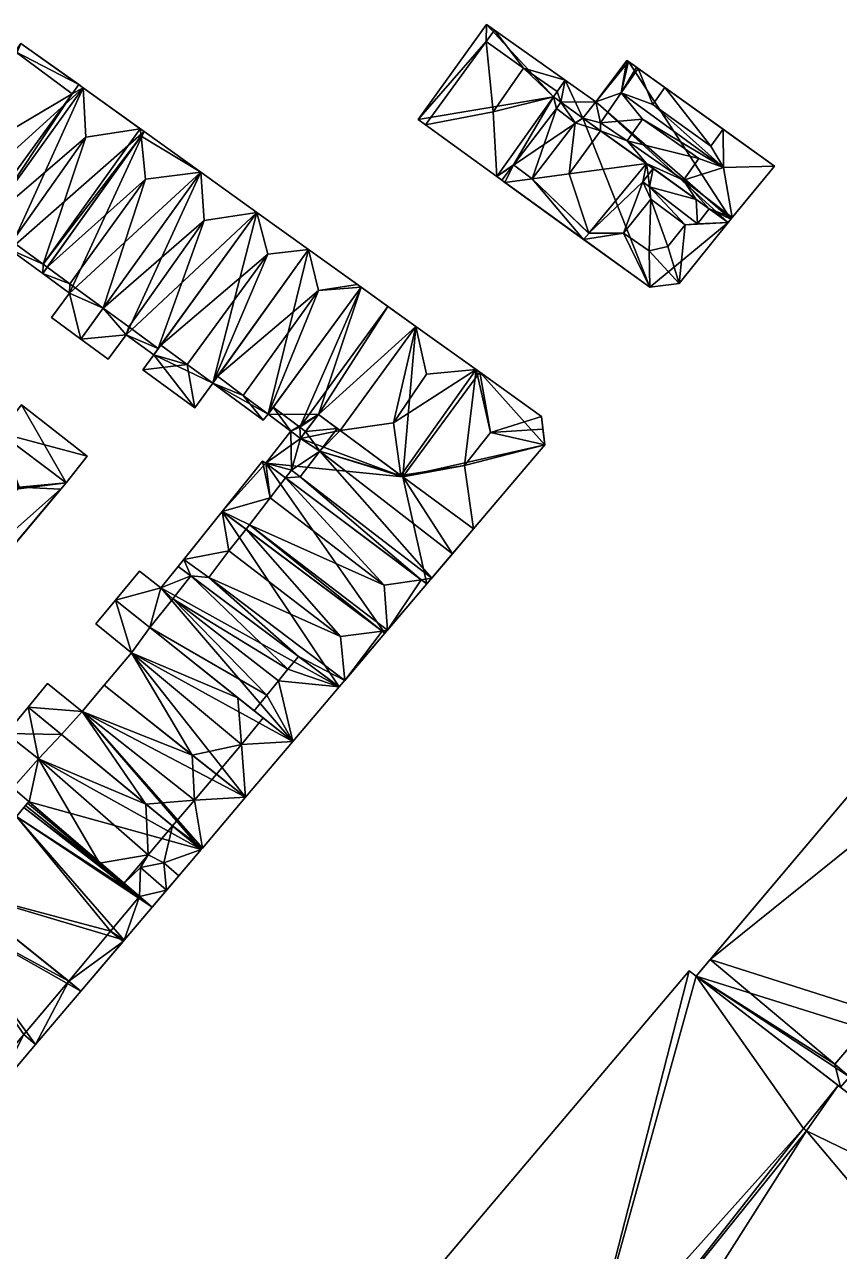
# Model space of a CAD drawing. Header units: inches. Extents: x 92123 to 92822, y 437993 to 438384.
# Drawn here: x 92360.8 to 92418, y 438286.9 to 438373.1 of the extents above; entities that cross this region are included whole.
import ezdxf

# ---------------------------------------------------------------- set-up
doc = ezdxf.new("R2010")
doc.units = ezdxf.units.IN
doc.header["$MEASUREMENT"] = 0
doc.layers.add('9200_4380_building', color=10, linetype='Continuous')

msp = doc.modelspace()

# ---------------------------------------------------------------- meshes
at = {"layer": '9200_4380_building'}
mesh = msp.add_polyface(dxfattribs=at)
corners = [(92388.95, 438366.033, 10.299), (92393.211, 438371.896, 10.299), (92388.43, 438366.41, 10.749), (92393.794, 438372.698, 10.299), (92393.24, 438373.09, 10.749), (92393.96, 438362.4, -1.743), (92388.43, 438366.41, -1.743), (92393.96, 438362.4, 10.299), (92397.94, 438368.01, -1.743), (92397.94, 438368.01, 10.299), (92398.206, 438368.385, 1.228), (92398.206, 438368.385, 10.299), (92398.77, 438369.18, -1.743), (92398.77, 438369.18, 1.228), (92393.794, 438372.698, 1.228), (92393.24, 438373.09, -1.743), (92393.211, 438371.896, 1.228), (92395.84, 438370.026, 1.228), (92395.84, 438370.026, 13.349), (92393.713, 438366.947, 13.349)]
mesh.append_faces([[corners[k] for k in face] for face in [(15, 8, 6), (12, 8, 15), (8, 5, 6), (16, 17, 14), (17, 10, 13), (17, 13, 14), (7, 19, 0), (7, 9, 19), (9, 11, 18), (9, 18, 19), (19, 1, 0), (18, 1, 19), (17, 16, 1), (17, 1, 18), (10, 17, 11), (17, 18, 11), (3, 1, 16), (3, 16, 14), (15, 6, 2), (15, 2, 4), (4, 14, 15), (4, 3, 14), (14, 13, 12), (14, 12, 15), (13, 10, 12), (8, 10, 9), (12, 10, 8), (10, 11, 9), (9, 7, 8), (7, 5, 8), (7, 0, 5), (6, 0, 2), (5, 0, 6), (2, 1, 4), (1, 3, 4), (0, 1, 2)]])
mesh = msp.add_polyface(dxfattribs=at)
corners = [(92356.52, 438356.99, 9.167), (92358.087, 438359.17, 9.167), (92357.724, 438359.436, 9.167), (92353.96, 438362.193, 9.167), (92353.65, 438361.74, 9.167), (92355.66, 438360.27, 9.167), (92354.4, 438358.55, 9.167), (92353.65, 438361.74, -2.108), (92360.12, 438371.191, 12.207), (92360.51, 438371.76, 10.407), (92353.96, 438362.193, 12.207), (92360.51, 438371.76, -2.108), (92355.66, 438360.27, -2.108), (92354.4, 438358.55, -2.108), (92356.52, 438356.99, -2.108), (92364.9, 438368.65, -2.108), (92364.9, 438368.65, 10.307), (92358.087, 438359.17, 10.307), (92364.598, 438368.864, 10.407), (92357.724, 438359.436, 12.207), (92364.126, 438368.216, 12.207)]
mesh.append_faces([[corners[k] for k in face] for face in [(12, 15, 14), (7, 11, 12), (11, 15, 12), (14, 13, 12), (8, 10, 20), (10, 19, 20), (18, 9, 8), (18, 8, 20), (16, 20, 17), (16, 18, 20), (20, 19, 17), (19, 10, 3), (19, 3, 2), (17, 19, 2), (17, 2, 1), (9, 18, 11), (18, 16, 15), (18, 15, 11), (16, 17, 1), (16, 1, 15), (15, 1, 14), (14, 1, 0), (0, 6, 14), (6, 13, 14), (12, 13, 5), (13, 6, 5), (5, 4, 12), (4, 7, 12), (11, 7, 3), (11, 3, 9), (10, 8, 3), (3, 8, 9), (7, 4, 3), (5, 6, 0), (2, 3, 5), (2, 5, 0), (3, 4, 5), (0, 1, 2)]])
mesh = msp.add_polyface(dxfattribs=at)
corners = [(92404.194, 438366.429, 12.274), (92401.251, 438366.191, 10.849), (92403.131, 438364.905, 10.849), (92409.902, 438363.043, 12.774), (92408.148, 438363.673, 12.274), (92402.69, 438368.28, 12.774), (92410.503, 438359.523, 10.849), (92407.086, 438362.149, 10.849), (92405.768, 438368.659, 12.274), (92405.768, 438368.659, 10.799), (92404.917, 438367.481, 12.274), (92409.867, 438365.726, 12.274), (92409.005, 438364.531, 12.274), (92409.867, 438365.726, 10.799), (92407.086, 438362.149, 12.274), (92403.131, 438364.905, 12.274), (92400.93, 438367.66, -1.706), (92400.93, 438367.66, 9.099), (92403.11, 438370.56, 9.099), (92403.11, 438370.56, -1.706), (92398.77, 438369.18, 9.099), (92398.77, 438369.18, -1.706), (92398.206, 438368.385, 9.099), (92397.94, 438368.01, -1.706), (92397.94, 438368.01, 9.099), (92398.462, 438367.634, 9.099), (92400.01, 438366.52, -1.706), (92400.01, 438366.52, 9.099), (92404.476, 438363.312, 9.099), (92401.253, 438365.627, 9.099), (92410.23, 438359.18, -1.706), (92407.971, 438360.803, 9.099), (92408.883, 438360.148, 9.099), (92410.23, 438359.18, 9.099), (92410.41, 438359.41, 9.099), (92410.41, 438359.41, -1.706), (92410.503, 438359.523, 9.099), (92413.48, 438363.14, -1.706), (92413.48, 438363.14, 10.849), (92410.503, 438359.523, 10.849), (92403.21, 438370.49, 9.099), (92403.21, 438370.49, -1.706), (92403.776, 438370.085, 9.099), (92403.894, 438370.001, 9.099), (92403.894, 438370.001, 10.799), (92407.086, 438362.149, 9.099), (92403.131, 438364.905, 9.099), (92401.251, 438366.191, 9.099), (92402.69, 438368.28, 9.099)]
mesh.append_faces([[corners[k] for k in face] for face in [(4, 0, 15), (4, 15, 14), (38, 3, 39), (11, 8, 12), (8, 10, 12), (36, 45, 32), (34, 36, 32), (33, 34, 32), (45, 28, 31), (45, 46, 28), (28, 46, 29), (29, 46, 47), (27, 29, 47), (25, 17, 20), (24, 25, 22), (47, 48, 17), (22, 25, 20), (17, 48, 18), (48, 43, 42), (18, 48, 40), (40, 48, 42), (32, 45, 31), (47, 17, 27), (17, 25, 27), (37, 35, 41), (41, 16, 19), (41, 35, 16), (16, 26, 21), (21, 26, 23), (26, 16, 30), (16, 35, 30), (3, 12, 10), (10, 44, 5), (9, 44, 10), (38, 13, 3), (3, 13, 12), (3, 10, 5), (48, 47, 1), (48, 1, 5), (43, 48, 44), (48, 5, 44), (2, 1, 46), (1, 47, 46), (7, 14, 15), (46, 45, 2), (45, 7, 2), (7, 15, 2), (6, 7, 36), (7, 45, 36), (13, 43, 9), (13, 9, 8), (13, 41, 43), (43, 41, 42), (9, 43, 44), (42, 41, 40), (38, 37, 13), (37, 41, 13), (8, 11, 13), (41, 19, 40), (19, 18, 40), (38, 39, 36), (38, 36, 37), (37, 36, 35), (35, 36, 34), (34, 33, 30), (34, 30, 35), (31, 30, 32), (32, 30, 33), (31, 28, 30), (30, 28, 26), (27, 26, 29), (26, 28, 29), (23, 26, 25), (26, 27, 25), (23, 25, 24), (24, 22, 23), (22, 20, 21), (22, 21, 23), (16, 21, 20), (16, 20, 17), (19, 16, 18), (16, 17, 18), (0, 2, 15), (4, 14, 7), (11, 12, 13), (8, 9, 10), (3, 4, 7), (6, 3, 7), (3, 5, 0), (0, 5, 1), (3, 0, 4), (0, 1, 2)]])
mesh = msp.add_polyface(dxfattribs=at)
corners = [(92356.52, 438356.99, 9.167), (92358.46, 438355.57, 9.167), (92359.73, 438357.29, 9.167), (92362.089, 438356.238, 9.167), (92359.907, 438357.837, 9.167), (92358.087, 438359.17, 9.167), (92362.05, 438355.59, 9.167), (92362.368, 438356.034, 9.167), (92356.52, 438356.99, -2.094), (92358.087, 438359.17, 10.307), (92364.9, 438368.65, 10.307), (92364.9, 438368.65, -2.094), (92358.46, 438355.57, -2.094), (92359.73, 438357.29, -2.094), (92362.05, 438355.59, -2.094), (92368.962, 438365.252, 10.751), (92362.368, 438356.034, 10.752), (92369.19, 438365.57, -2.094), (92369.19, 438365.57, 10.407), (92368.911, 438365.771, 10.407), (92359.907, 438357.837, 12.857), (92362.089, 438356.238, 10.407), (92365.072, 438365.179, 12.857), (92368.911, 438365.771, 10.407), (92368.911, 438365.771, 10.407)]
mesh.append_faces([[corners[k] for k in face] for face in [(22, 20, 21), (22, 21, 24), (17, 14, 13), (17, 13, 11), (11, 13, 8), (8, 13, 12), (24, 21, 15), (21, 16, 15), (18, 23, 15), (19, 10, 22), (22, 9, 20), (22, 10, 9), (21, 20, 4), (21, 4, 3), (16, 21, 7), (21, 3, 7), (20, 9, 4), (9, 5, 4), (11, 19, 17), (19, 18, 17), (10, 19, 11), (7, 18, 15), (7, 17, 18), (6, 14, 7), (14, 17, 7), (15, 16, 7), (6, 2, 13), (6, 13, 14), (2, 1, 12), (2, 12, 13), (1, 0, 8), (1, 8, 12), (8, 5, 11), (5, 10, 11), (9, 10, 5), (0, 5, 8), (3, 6, 7), (5, 2, 4), (3, 2, 6), (5, 0, 2), (2, 3, 4), (0, 1, 2)]])
mesh = msp.add_polyface(dxfattribs=at)
corners = [(92396.435, 438362.241, 11.849), (92395.14, 438363.24, 10.699), (92394.529, 438361.988, 10.699), (92394.305, 438362.151, 10.699), (92400.419, 438358.413, 11.318), (92400.065, 438357.986, 10.699), (92400.065, 438357.986, 11.324), (92404.698, 438361.682, 12.574), (92404.228, 438362.043, 12.574), (92404.228, 438362.043, 11.899), (92400.422, 438358.417, 11.324), (92400.422, 438358.417, 11.318), (92404.476, 438363.312, 11.249), (92408.883, 438360.148, 12.574), (92408.071, 438359.091, 12.574), (92408.883, 438360.148, 11.324), (92399.472, 438366.175, 11.849), (92398.16, 438367.18, 10.699), (92398.16, 438367.18, 11.849), (92399.053, 438362.588, 13.574), (92396.435, 438362.241, 11.91), (92395.14, 438363.24, 11.849), (92394.305, 438362.151, 10.299), (92393.96, 438362.4, -1.575), (92404.72, 438354.62, 11.324), (92393.96, 438362.4, 10.299), (92404.72, 438354.62, -1.575), (92406.77, 438354.88, 11.324), (92406.77, 438354.88, -1.575), (92410.23, 438359.18, 11.324), (92410.23, 438359.18, -1.575), (92407.971, 438360.803, 12.574), (92404.945, 438362.976, 11.249), (92400.01, 438366.52, -1.575), (92400.01, 438366.52, 12.293), (92401.253, 438365.627, 13.574), (92404.945, 438362.976, 12.574), (92397.94, 438368.01, 10.299), (92398.462, 438367.634, 10.299), (92397.94, 438368.01, -1.575), (92398.462, 438367.634, 10.699), (92398.16, 438367.18, 10.299), (92404.6, 438362.526, 12.574), (92404.6, 438362.526, 11.799), (92395.14, 438363.24, 10.299), (92404.789, 438360.823, 13.074), (92402.853, 438358.434, 13.074), (92407.196, 438359.018, 13.074), (92404.679, 438357.175, 13.074), (92405.987, 438357.482, 13.074)]
mesh.append_faces([[corners[k] for k in face] for face in [(48, 49, 45), (49, 47, 45), (48, 45, 46), (18, 21, 0), (18, 0, 16), (47, 49, 27), (47, 27, 29), (32, 12, 43), (14, 31, 7), (13, 31, 14), (7, 31, 36), (42, 7, 36), (8, 7, 42), (41, 38, 37), (25, 44, 37), (44, 41, 37), (22, 44, 25), (27, 49, 48), (27, 48, 24), (24, 48, 46), (24, 46, 6), (14, 7, 47), (29, 15, 14), (47, 7, 45), (29, 14, 47), (12, 35, 19), (12, 19, 10), (30, 28, 26), (23, 33, 26), (33, 30, 26), (39, 33, 23), (34, 40, 16), (16, 40, 17), (35, 16, 19), (35, 34, 16), (16, 0, 19), (46, 11, 4), (12, 11, 9), (46, 4, 6), (43, 12, 9), (45, 9, 46), (9, 11, 46), (45, 7, 9), (10, 19, 20), (10, 20, 4), (5, 20, 2), (4, 20, 5), (44, 22, 3), (44, 3, 1), (18, 17, 1), (1, 17, 44), (21, 18, 1), (17, 41, 44), (32, 43, 36), (43, 42, 36), (43, 9, 42), (9, 8, 42), (38, 41, 17), (38, 17, 40), (39, 23, 37), (23, 25, 37), (40, 34, 38), (39, 38, 33), (38, 34, 33), (37, 38, 39), (32, 36, 31), (15, 30, 32), (32, 30, 33), (35, 12, 34), (15, 32, 31), (12, 33, 34), (29, 30, 15), (32, 33, 12), (31, 13, 15), (29, 27, 28), (29, 28, 30), (27, 24, 26), (27, 26, 28), (24, 5, 26), (26, 5, 23), (23, 22, 25), (6, 5, 24), (22, 5, 2), (23, 5, 22), (22, 2, 3), (0, 21, 1), (20, 0, 2), (19, 0, 20), (16, 17, 18), (13, 14, 15), (12, 10, 11), (10, 4, 11), (7, 8, 9), (4, 5, 6), (1, 3, 2), (0, 1, 2)]])
mesh = msp.add_polyface(dxfattribs=at)
corners = [(92362.368, 438356.034, 10.752), (92363.966, 438354.863, 12.736), (92369.264, 438362.213, 12.767), (92368.962, 438365.252, 10.751), (92362.368, 438356.034, 9.167), (92369.19, 438365.57, 10.407), (92369.19, 438365.57, -2.018), (92368.962, 438365.252, 10.751), (92362.05, 438355.59, -2.018), (92362.05, 438355.59, 9.167), (92363.93, 438354.21, -2.018), (92363.93, 438354.21, 9.167), (92362.68, 438352.49, -2.018), (92362.68, 438352.49, 9.167), (92364.74, 438350.98, -2.018), (92364.74, 438350.98, 9.167), (92366.301, 438353.153, 9.167), (92373.17, 438362.71, -2.018), (92373.17, 438362.71, 10.417), (92366.301, 438353.153, 10.417), (92363.966, 438354.863, 9.167)]
mesh.append_faces([[corners[k] for k in face] for face in [(10, 17, 14), (8, 6, 10), (6, 17, 10), (14, 12, 10), (11, 13, 15), (20, 9, 11), (16, 11, 15), (4, 9, 20), (11, 16, 20), (2, 1, 19), (2, 19, 18), (18, 5, 7), (18, 7, 2), (1, 0, 20), (0, 4, 20), (19, 1, 20), (19, 20, 16), (17, 6, 5), (17, 5, 18), (18, 19, 16), (18, 16, 17), (17, 16, 14), (14, 16, 15), (15, 13, 14), (13, 12, 14), (10, 12, 11), (12, 13, 11), (11, 9, 10), (9, 8, 10), (8, 4, 6), (0, 7, 4), (8, 9, 4), (4, 7, 5), (4, 5, 6), (3, 0, 2), (0, 1, 2)]])
mesh = msp.add_polyface(dxfattribs=at)
corners = [(92367.91, 438351.29, 9.167), (92370.174, 438350.316, 9.167), (92368.097, 438351.837, 9.167), (92366.301, 438353.153, 9.167), (92364.74, 438350.98, 9.167), (92366.65, 438349.57, 9.167), (92369.85, 438349.87, 9.167), (92364.74, 438350.98, -2.018), (92366.301, 438353.153, 10.417), (92373.17, 438362.71, 10.417), (92373.17, 438362.71, -2.018), (92366.65, 438349.57, -2.018), (92367.91, 438351.29, -2.018), (92369.85, 438349.87, -2.018), (92377.11, 438359.88, -2.018), (92377.11, 438359.88, 10.417), (92370.174, 438350.316, 10.417), (92368.097, 438351.837, 12.717), (92373.389, 438359.308, 12.717)]
mesh.append_faces([[corners[k] for k in face] for face in [(14, 13, 12), (14, 12, 10), (10, 12, 7), (7, 12, 11), (9, 8, 18), (8, 17, 18), (15, 9, 18), (18, 17, 16), (15, 18, 16), (16, 17, 2), (16, 2, 1), (17, 8, 2), (8, 3, 2), (14, 10, 15), (10, 9, 15), (15, 16, 1), (15, 1, 14), (14, 1, 13), (13, 1, 6), (6, 0, 12), (6, 12, 13), (0, 5, 11), (0, 11, 12), (5, 4, 11), (4, 7, 11), (7, 3, 10), (3, 9, 10), (8, 9, 3), (4, 3, 7), (2, 3, 0), (1, 0, 6), (0, 4, 5), (3, 4, 0), (0, 1, 2)]])
mesh = msp.add_polyface(dxfattribs=at)
corners = [(92369.85, 438349.87, -2.122), (92372.73, 438346.16, -2.122), (92369.09, 438348.83, -2.122), (92377.11, 438359.88, -2.122), (92374, 438347.89, -2.122), (92380.73, 438357.29, -2.122), (92369.85, 438349.87, 10.979), (92370.352, 438350.562, 11.317), (92377.11, 438359.88, 11.617), (92370.352, 438350.562, 11.817), (92369.09, 438348.83, 10.467), (92372.73, 438346.16, 10.467), (92380.73, 438357.29, 11.617), (92374, 438347.89, 11.617), (92374, 438347.89, 11.317), (92372.212, 438349.2, 11.317), (92372.212, 438349.2, 14.117), (92377.872, 438356.956, 14.117)]
mesh.append_faces([[corners[k] for k in face] for face in [(12, 8, 17), (11, 14, 15), (10, 11, 15), (10, 15, 6), (15, 7, 6), (17, 16, 13), (12, 17, 13), (17, 8, 9), (17, 9, 16), (13, 16, 15), (13, 15, 14), (16, 9, 15), (9, 7, 15), (5, 3, 12), (3, 8, 12), (14, 11, 4), (11, 1, 4), (4, 5, 14), (5, 12, 14), (12, 13, 14), (11, 10, 1), (10, 2, 1), (0, 2, 10), (0, 10, 6), (9, 8, 7), (0, 7, 3), (7, 8, 3), (6, 7, 0), (5, 4, 3), (0, 4, 1), (3, 4, 0), (0, 1, 2)]])
mesh = msp.add_polyface(dxfattribs=at)
corners = [(92377.55, 438345.29, 6.967), (92376.133, 438347.025, 6.967), (92374, 438347.89, 6.967), (92374.341, 438348.366, 6.967), (92377.89, 438345.71, 6.967), (92384.43, 438354.63, 11.267), (92377.89, 438345.71, 11.267), (92384.43, 438354.63, -2.122), (92377.89, 438345.71, -2.122), (92374, 438347.89, -2.122), (92374.341, 438348.366, 11.617), (92380.73, 438357.29, 11.617), (92380.73, 438357.29, -2.122), (92377.55, 438345.29, -2.122), (92384.179, 438354.81, 11.617), (92376.133, 438347.025, 13.917), (92381.428, 438354.398, 13.917)]
mesh.append_faces([[corners[k] for k in face] for face in [(9, 12, 8), (12, 7, 8), (9, 8, 13), (11, 10, 16), (10, 15, 16), (14, 11, 16), (5, 16, 6), (16, 15, 6), (5, 14, 16), (6, 15, 1), (6, 1, 4), (15, 10, 1), (10, 3, 1), (11, 5, 12), (14, 5, 11), (5, 7, 12), (4, 0, 8), (0, 13, 8), (0, 2, 9), (0, 9, 13), (9, 3, 12), (3, 11, 12), (10, 11, 3), (2, 3, 9), (8, 7, 4), (7, 5, 4), (5, 6, 4), (4, 1, 0), (2, 1, 3), (0, 1, 2)]])
mesh = msp.add_polyface(dxfattribs=at)
corners = [(92377.89, 438345.71, -1.283), (92379.48, 438344.52, -1.283), (92378.25, 438346.201, -1.283), (92380.16, 438344, -1.283), (92380.111, 438344.79, -1.283), (92380.522, 438344.479, -1.283), (92377.89, 438345.71, -2.062), (92378.25, 438346.201, 11.267), (92384.43, 438354.63, 11.267), (92384.43, 438354.63, -2.062), (92379.48, 438344.52, -2.062), (92380.16, 438344, -2.062), (92381.43, 438345.68, -2.062), (92381.43, 438345.68, 13.117), (92380.522, 438344.479, 13.117), (92382.96, 438344.55, 11.267), (92382.96, 438344.55, -2.062), (92388.27, 438351.87, -2.062), (92388.27, 438351.87, 11.417), (92386.31, 438353.279, 13.917), (92380.111, 438344.79, 13.917)]
mesh.append_faces([[corners[k] for k in face] for face in [(17, 16, 12), (9, 12, 6), (17, 12, 9), (6, 12, 10), (10, 12, 11), (8, 7, 20), (8, 20, 19), (19, 20, 13), (18, 13, 15), (18, 19, 13), (13, 20, 14), (14, 20, 4), (14, 4, 5), (20, 7, 4), (7, 2, 4), (8, 18, 17), (19, 18, 8), (8, 17, 9), (18, 15, 17), (15, 16, 17), (15, 13, 12), (15, 12, 16), (13, 14, 5), (13, 5, 12), (12, 5, 11), (11, 5, 3), (3, 1, 10), (3, 10, 11), (1, 0, 6), (1, 6, 10), (6, 2, 9), (2, 8, 9), (7, 8, 2), (0, 2, 6), (3, 5, 4), (2, 1, 4), (1, 3, 4), (0, 1, 2)]])
mesh = msp.add_polyface(dxfattribs=at)
corners = [(92392.505, 438348.842, 11.417), (92388.27, 438351.87, 11.417), (92389.021, 438348.513, 14.417), (92397.1, 438345.54, 11.417), (92397.33, 438343.54, -1.803), (92397.1, 438345.54, -1.803), (92397.203, 438344.643, 15.067), (92397.33, 438343.54, 11.667), (92392.76, 438348.66, -1.803), (92392.76, 438348.66, 11.417), (92388.27, 438351.87, -1.803), (92382.96, 438344.55, 11.267), (92382.96, 438344.55, -1.803), (92387.35, 438341.31, -1.803), (92387.35, 438341.31, 11.417), (92387.228, 438341.4, 11.417), (92392.32, 438337.65, 11.417), (92392.32, 438337.65, -1.803), (92386.691, 438345.094, 14.417), (92393.52, 438344.427, 15.067), (92391.685, 438342.096, 15.067)]
mesh.append_faces([[corners[k] for k in face] for face in [(7, 6, 19), (15, 18, 11), (6, 3, 19), (8, 5, 4), (10, 8, 13), (13, 8, 4), (12, 10, 13), (13, 4, 17), (20, 15, 14), (20, 14, 16), (3, 9, 19), (9, 0, 19), (0, 15, 20), (19, 0, 20), (0, 2, 18), (0, 18, 15), (7, 20, 16), (7, 19, 20), (1, 11, 18), (2, 1, 18), (7, 16, 4), (16, 17, 4), (16, 14, 13), (16, 13, 17), (11, 13, 15), (13, 14, 15), (12, 13, 11), (10, 12, 11), (10, 11, 1), (10, 0, 8), (0, 9, 8), (1, 0, 10), (5, 8, 3), (8, 9, 3), (3, 7, 4), (6, 7, 3), (3, 4, 5), (0, 1, 2)]])
mesh = msp.add_polyface(dxfattribs=at)
corners = [(92363.69, 438340.88, 0.433), (92359.016, 438344.39, 0.462), (92360.389, 438340.565, 1.045), (92355.76, 438346.82, 0.555), (92348.424, 438349.734, 1.068), (92358.582, 438344.706, 0.475), (92354.69, 438347.64, 0.557), (92351.53, 438350, 0.576), (92349.724, 438351.332, 0.587), (92363.307, 438340.423, 0.556), (92331.95, 438323.83, 1.794), (92328.75, 438326.5, -2.212), (92331.95, 438323.83, -2.212), (92328.75, 438326.5, 1.799), (92336.02, 438328.73, 1.489), (92336.02, 438328.73, -2.212), (92346.29, 438320.11, -2.212), (92346.29, 438320.11, 1.489), (92348.96, 438323.38, -2.212), (92348.96, 438323.38, 1.53), (92349.199, 438323.653, 0.467), (92349.199, 438323.653, 1.533), (92349.445, 438323.935, 0.525), (92350.63, 438325.29, -2.212), (92350.63, 438325.29, 0.451), (92363.69, 438340.88, -2.212), (92365.172, 438342.762, 0.038), (92365.172, 438342.762, -2.212), (92360.57, 438346.371, -2.212), (92360.57, 438346.371, 0.096), (92359.016, 438344.39, -2.212), (92358.582, 438344.706, -2.212), (92355.76, 438346.82, -2.212), (92354.69, 438347.64, -2.212), (92351.53, 438350, -2.212), (92349.724, 438351.332, -2.212), (92347.73, 438348.88, -2.212), (92347.73, 438348.88, 1.955), (92348.424, 438349.734, 1.955), (92347.455, 438348.555, -2.212), (92347.455, 438348.555, 1.955), (92338.074, 438337.491, -2.212), (92337.75, 438337.11, 1.955), (92338.074, 438337.491, 1.955), (92337.75, 438337.11, -2.212), (92335.59, 438334.57, -2.212), (92335.59, 438334.57, 1.955), (92334.6, 438333.4, -2.212), (92334.6, 438333.4, 1.955), (92331.18, 438329.37, 1.955), (92331.18, 438329.37, -2.212), (92330.258, 438328.281, 1.792), (92330.258, 438328.281, 1.955), (92360.389, 438340.565, 1.955), (92351.008, 438329.518, 1.058), (92351.008, 438329.518, 1.955), (92348.79, 438326.907, 1.069), (92348.79, 438326.907, 1.955), (92340.407, 438333.992, 1.103), (92340.407, 438333.992, 1.955), (92336.02, 438328.73, 1.955), (92333.353, 438325.519, 1.955), (92333.353, 438325.519, 1.788), (92338.929, 438332.219, 1.955), (92338.929, 438332.219, 1.533), (92338.929, 438332.219, 0.511), (92348.527, 438328.893, -2.212), (92349.853, 438330.482, -2.212), (92339.489, 438336.432, -2.212), (92357.918, 438340.151, -2.212), (92357.918, 438340.151, 1.955), (92349.853, 438330.482, 1.955), (92348.527, 438328.893, 1.955), (92339.489, 438336.432, 1.955)]
mesh.append_faces([[corners[k] for k in face] for face in [(62, 51, 10), (51, 13, 10), (14, 19, 64), (17, 19, 14), (19, 21, 64), (26, 29, 1), (26, 1, 0), (59, 57, 72), (73, 46, 59), (73, 59, 72), (59, 46, 63), (72, 55, 71), (48, 49, 60), (49, 52, 61), (60, 49, 61), (63, 46, 48), (60, 63, 48), (73, 42, 46), (55, 72, 57), (43, 42, 73), (38, 70, 53), (71, 55, 70), (37, 40, 70), (70, 55, 53), (37, 70, 38), (68, 41, 43), (68, 43, 73), (66, 68, 73), (66, 73, 72), (67, 66, 72), (67, 72, 71), (69, 67, 70), (67, 71, 70), (70, 40, 69), (40, 39, 69), (20, 56, 65), (56, 58, 65), (22, 56, 20), (9, 54, 24), (54, 56, 24), (24, 56, 22), (9, 2, 54), (33, 39, 34), (39, 36, 34), (69, 39, 33), (30, 25, 69), (69, 25, 23), (23, 18, 66), (30, 69, 31), (32, 31, 69), (32, 69, 33), (68, 66, 15), (41, 68, 44), (44, 68, 45), (15, 50, 47), (12, 11, 50), (36, 35, 34), (45, 15, 47), (15, 12, 50), (66, 18, 16), (67, 69, 23), (28, 25, 30), (28, 27, 25), (15, 45, 68), (66, 67, 23), (66, 16, 15), (61, 52, 51), (61, 51, 62), (20, 65, 21), (65, 64, 21), (63, 60, 64), (60, 14, 64), (65, 58, 64), (58, 59, 64), (59, 63, 64), (62, 15, 14), (62, 14, 60), (10, 12, 62), (12, 15, 62), (60, 61, 62), (57, 59, 58), (57, 58, 56), (55, 57, 56), (55, 56, 54), (53, 55, 54), (53, 54, 2), (2, 4, 53), (4, 38, 53), (11, 51, 50), (51, 49, 50), (52, 49, 51), (13, 51, 11), (47, 50, 49), (47, 49, 48), (45, 47, 46), (47, 48, 46), (44, 45, 42), (45, 46, 42), (41, 44, 42), (41, 42, 43), (36, 39, 37), (39, 40, 37), (37, 4, 36), (37, 38, 4), (4, 8, 35), (4, 35, 36), (34, 35, 7), (35, 8, 7), (33, 34, 6), (34, 7, 6), (32, 33, 3), (33, 6, 3), (31, 32, 5), (32, 3, 5), (30, 31, 1), (31, 5, 1), (28, 30, 29), (30, 1, 29), (27, 28, 26), (28, 29, 26), (26, 0, 25), (26, 25, 27), (23, 25, 9), (25, 0, 9), (23, 9, 24), (23, 22, 18), (22, 20, 18), (22, 23, 24), (18, 20, 19), (19, 20, 21), (19, 17, 18), (17, 16, 18), (17, 14, 16), (14, 15, 16), (10, 13, 11), (10, 11, 12), (0, 2, 9), (2, 5, 3), (7, 8, 4), (6, 7, 4), (3, 6, 4), (2, 1, 5), (2, 3, 4), (0, 1, 2)]])
mesh = msp.add_polyface(dxfattribs=at)
corners = [(92381.522, 438343.107, 14.167), (92380.133, 438341.306, 11.417), (92389.393, 438334.187, 11.417), (92390.839, 438335.898, 14.167), (92380.16, 438344, 10.517), (92380.522, 438344.479, 10.517), (92380.16, 438344, -2.066), (92381.43, 438345.68, 10.517), (92381.43, 438345.68, -2.066), (92379.48, 438344.52, -2.066), (92379.48, 438344.52, 10.517), (92377.72, 438342.26, -2.066), (92377.72, 438342.26, 10.517), (92388.636, 438334.073, 12.238), (92379.106, 438341.22, 12.366), (92379.106, 438341.22, 10.517), (92389.04, 438333.77, -2.066), (92389.04, 438333.77, 11.717), (92389.393, 438334.187, 11.717), (92392.32, 438337.65, -2.066), (92392.32, 438337.65, 11.417), (92382.96, 438344.55, 11.274), (92387.35, 438341.31, -2.066), (92382.96, 438344.55, -2.066), (92387.228, 438341.4, 11.417), (92387.35, 438341.31, 11.417), (92382.753, 438344.703, 10.517), (92382.753, 438344.703, 11.267), (92381.522, 438343.107, 10.517), (92380.133, 438341.306, 10.517), (92379.528, 438341.771, 11.717), (92379.528, 438341.771, 10.517), (92380.133, 438341.306, 11.717)]
mesh.append_faces([[corners[k] for k in face] for face in [(18, 13, 17), (14, 13, 32), (13, 18, 32), (14, 32, 30), (8, 23, 6), (9, 6, 11), (23, 22, 6), (11, 22, 16), (6, 22, 11), (22, 19, 16), (5, 26, 7), (5, 28, 26), (5, 4, 28), (28, 4, 31), (12, 15, 31), (10, 12, 31), (31, 29, 28), (10, 31, 4), (21, 27, 0), (24, 21, 0), (3, 25, 0), (25, 24, 0), (20, 25, 3), (2, 1, 32), (2, 32, 18), (30, 1, 31), (32, 1, 30), (1, 29, 31), (31, 15, 30), (15, 14, 30), (28, 29, 1), (28, 1, 0), (26, 28, 27), (28, 0, 27), (19, 22, 25), (19, 25, 20), (8, 26, 23), (26, 21, 23), (27, 21, 26), (7, 26, 8), (21, 24, 22), (24, 25, 22), (21, 22, 23), (2, 20, 3), (2, 19, 20), (17, 16, 2), (19, 2, 16), (17, 2, 18), (15, 17, 13), (15, 16, 17), (12, 11, 15), (11, 16, 15), (13, 14, 15), (9, 11, 10), (11, 12, 10), (6, 9, 4), (9, 10, 4), (6, 5, 8), (5, 7, 8), (4, 5, 6), (3, 0, 2), (0, 1, 2)]])
mesh = msp.add_polyface(dxfattribs=at)
corners = [(92386.274, 438330.515, 11.717), (92385.894, 438330.464, 11.982), (92386.1, 438330.31, 11.717), (92377.72, 438342.26, -2.096), (92377.49, 438342.41, 10.367), (92377.72, 438342.26, 10.456), (92377.49, 438342.41, -2.096), (92374.66, 438338.87, -2.096), (92374.66, 438338.87, 10.367), (92376.338, 438337.615, 12.111), (92376.338, 438337.615, 10.992), (92386.1, 438330.31, -2.096), (92389.04, 438333.77, -2.096), (92389.04, 438333.77, 11.717), (92379.106, 438341.22, 10.992), (92388.636, 438334.073, 12.238), (92379.106, 438341.22, 12.366), (92378.034, 438339.82, 10.992), (92378.034, 438339.82, 14.017), (92376.587, 438337.929, 11.717), (92376.587, 438337.929, 10.992), (92386.051, 438333.684, 14.017)]
mesh.append_faces([[corners[k] for k in face] for face in [(21, 18, 19), (21, 19, 0), (7, 3, 11), (3, 12, 11), (6, 3, 7), (15, 21, 0), (15, 0, 13), (0, 19, 1), (19, 9, 1), (15, 16, 21), (16, 18, 21), (17, 5, 4), (14, 5, 17), (17, 8, 20), (17, 4, 8), (20, 8, 10), (17, 20, 19), (17, 19, 18), (20, 10, 19), (10, 9, 19), (14, 17, 16), (17, 18, 16), (16, 15, 14), (14, 15, 13), (12, 3, 14), (12, 14, 13), (3, 5, 14), (11, 12, 0), (12, 13, 0), (11, 0, 2), (10, 2, 1), (10, 11, 2), (10, 7, 11), (8, 7, 10), (1, 9, 10), (6, 7, 4), (7, 8, 4), (3, 6, 4), (3, 4, 5), (0, 1, 2)]])
mesh = msp.add_polyface(dxfattribs=at)
corners = [(92382.974, 438330.072, 14.017), (92373.716, 438334.218, 11.717), (92383.271, 438326.989, 11.717), (92375.129, 438336.094, 14.017), (92371.57, 438335.01, 9.792), (92371.96, 438335.497, 9.792), (92371.57, 438335.01, -2.168), (92371.96, 438335.497, 10.367), (92374.66, 438338.87, 10.367), (92374.66, 438338.87, -2.168), (92372.471, 438334.334, 9.792), (92382.88, 438326.53, -2.168), (92380.015, 438328.678, 9.792), (92382.88, 438326.53, 9.792), (92383.271, 438326.989, 9.792), (92386.1, 438330.31, -2.168), (92386.1, 438330.31, 11.717), (92383.271, 438326.989, 11.717), (92376.338, 438337.615, 10.992), (92385.894, 438330.464, 11.982), (92376.338, 438337.615, 12.111), (92373.716, 438334.218, 10.992), (92373.716, 438334.218, 9.792), (92375.129, 438336.094, 10.992)]
mesh.append_faces([[corners[k] for k in face] for face in [(11, 6, 9), (11, 9, 15), (19, 20, 0), (20, 3, 0), (19, 0, 17), (19, 17, 16), (5, 10, 22), (12, 13, 14), (5, 4, 10), (10, 12, 22), (12, 14, 22), (7, 23, 8), (23, 18, 8), (21, 23, 7), (23, 21, 1), (23, 1, 3), (18, 23, 20), (23, 3, 20), (21, 7, 22), (7, 5, 22), (22, 14, 21), (14, 2, 21), (2, 1, 21), (20, 19, 18), (18, 19, 16), (15, 9, 18), (15, 18, 16), (9, 8, 18), (16, 17, 14), (16, 14, 15), (15, 14, 11), (11, 14, 13), (13, 12, 11), (6, 12, 10), (11, 12, 6), (6, 10, 4), (6, 5, 9), (5, 8, 9), (7, 8, 5), (4, 5, 6), (0, 3, 1), (0, 1, 2)]])
mesh = msp.add_polyface(dxfattribs=at)
corners = [(92377.811, 438325.961, 12.217), (92369.571, 438330.715, 10.842), (92376.914, 438324.851, 10.842), (92378.627, 438326.97, 13.467), (92371.186, 438332.73, 13.467), (92380.015, 438328.678, 12.217), (92380.015, 438328.678, 10.842), (92379.288, 438327.784, 12.217), (92378.627, 438326.97, 12.217), (92377.811, 438325.961, 12.217), (92376.914, 438324.851, 12.217), (92371.57, 438335.01, -2.244), (92370.36, 438333.49, 9.867), (92371.57, 438335.01, 9.867), (92370.36, 438333.49, -2.244), (92368.86, 438334.68, 9.867), (92368.86, 438334.68, -2.244), (92367.16, 438332.64, 9.867), (92367.16, 438332.64, -2.244), (92369.571, 438330.715, 9.867), (92379.62, 438322.69, -2.244), (92379.62, 438322.69, 12.217), (92382.88, 438326.53, 12.217), (92382.88, 438326.53, -2.244), (92372.471, 438334.334, 9.867), (92372.471, 438334.334, 10.842), (92371.186, 438332.73, 9.867)]
mesh.append_faces([[corners[k] for k in face] for face in [(19, 26, 12), (17, 19, 12), (15, 17, 12), (26, 24, 12), (24, 13, 12), (5, 7, 22), (22, 7, 8), (21, 9, 10), (9, 21, 8), (21, 22, 8), (18, 14, 20), (14, 23, 20), (11, 23, 14), (16, 14, 18), (7, 25, 4), (6, 25, 7), (7, 4, 3), (26, 19, 1), (26, 1, 4), (24, 26, 25), (26, 4, 25), (24, 25, 6), (11, 6, 23), (13, 24, 11), (11, 24, 6), (6, 5, 22), (6, 22, 23), (22, 21, 20), (22, 20, 23), (20, 21, 2), (19, 20, 2), (17, 18, 19), (10, 2, 21), (18, 20, 19), (2, 1, 19), (16, 18, 17), (16, 17, 15), (14, 16, 15), (14, 15, 12), (11, 14, 12), (11, 12, 13), (0, 2, 10), (3, 9, 8), (7, 3, 8), (5, 6, 7), (0, 4, 1), (3, 4, 0), (0, 1, 2)]])
mesh = msp.add_polyface(dxfattribs=at)
corners = [(92377.537, 438324.353, 13.467), (92375.764, 438325.769, 10.842), (92376.024, 438322.477, 13.467), (92368.3, 438328.93, 9.792), (92368.3, 438328.93, -2.181), (92366.38, 438326.66, -2.181), (92368.3, 438328.93, 13.467), (92366.38, 438326.66, 10.842), (92365.78, 438330.98, -2.181), (92365.78, 438330.98, 9.792), (92367.16, 438332.64, 9.792), (92367.16, 438332.64, -2.181), (92376.3, 438318.78, -2.181), (92372.563, 438321.749, 10.842), (92376.3, 438318.78, 10.842), (92374.261, 438320.399, 13.467), (92379.62, 438322.69, 10.842), (92379.62, 438322.69, -2.181), (92369.571, 438330.715, 9.792), (92369.571, 438330.715, 10.842)]
mesh.append_faces([[corners[k] for k in face] for face in [(2, 13, 15), (12, 5, 4), (12, 4, 17), (17, 4, 11), (11, 4, 8), (18, 10, 3), (10, 9, 3), (16, 2, 14), (14, 2, 15), (16, 0, 2), (2, 6, 13), (13, 6, 7), (2, 1, 6), (1, 19, 6), (18, 3, 19), (3, 6, 19), (18, 19, 1), (17, 1, 16), (17, 11, 18), (17, 18, 1), (1, 0, 16), (11, 10, 18), (16, 14, 12), (16, 12, 17), (15, 13, 14), (14, 13, 12), (5, 13, 7), (12, 13, 5), (3, 9, 8), (3, 8, 4), (11, 8, 10), (8, 9, 10), (7, 3, 5), (6, 3, 7), (3, 4, 5), (0, 1, 2)]])
mesh = msp.add_polyface(dxfattribs=at)
corners = [(92374.261, 438320.399, 13.467), (92372.563, 438321.749, 10.842), (92372.716, 438318.579, 13.467), (92362.39, 438326.78, -2.208), (92362.39, 438326.78, 9.792), (92364.82, 438324.81, 9.792), (92364.82, 438324.81, -2.208), (92361.04, 438325.12, 9.792), (92361.04, 438325.12, -2.208), (92369.305, 438318.306, 10.842), (92363.37, 438323.199, 10.842), (92363.37, 438323.199, 9.792), (92373.183, 438315.108, -2.208), (92373.183, 438315.108, 10.842), (92371.175, 438316.763, 13.467), (92373.27, 438315.21, 10.842), (92373.27, 438315.21, -2.208), (92376.3, 438318.78, -2.208), (92376.3, 438318.78, 10.842), (92366.38, 438326.66, 10.842), (92366.38, 438326.66, -2.208), (92364.82, 438324.81, 13.467), (92369.305, 438318.306, 10.842)]
mesh.append_faces([[corners[k] for k in face] for face in [(2, 22, 14), (12, 6, 16), (20, 17, 6), (8, 3, 6), (6, 17, 16), (8, 6, 12), (1, 19, 21), (1, 21, 2), (5, 4, 7), (5, 7, 11), (15, 18, 2), (14, 13, 15), (14, 15, 2), (18, 0, 2), (2, 21, 9), (9, 21, 10), (5, 11, 10), (5, 10, 21), (5, 19, 20), (21, 19, 5), (5, 20, 6), (0, 18, 1), (20, 1, 17), (1, 18, 17), (19, 1, 20), (18, 15, 17), (15, 16, 17), (15, 13, 12), (15, 12, 16), (13, 14, 9), (12, 13, 9), (11, 12, 9), (7, 8, 11), (8, 12, 11), (9, 10, 11), (3, 8, 7), (3, 7, 4), (6, 3, 5), (3, 4, 5), (0, 1, 2)]])
mesh = msp.add_polyface(dxfattribs=at)
corners = [(92420.777, 438303.607, 15.121), (92420.777, 438303.607, 18), (92423.427, 438301.361, 18), (92423.427, 438301.361, 15.115), (92437.477, 438318.192, 6.019), (92437.477, 438318.192, -1.126), (92425.43, 438326.9, -1.126), (92437.477, 438318.192, 15.157), (92425.43, 438326.9, 15.179), (92418.122, 438298.401, 6.095), (92418.122, 438298.401, 15.661), (92407.96, 438306.2, 15.721), (92418.122, 438298.401, -1.126), (92407.96, 438306.2, -1.126), (92417.715, 438300.026, 15.809), (92417.715, 438300.026, 15.112), (92417.715, 438300.026, 18.006), (92424.207, 438325.451, 15.175), (92424.207, 438325.451, -1.126), (92408.956, 438307.38, 15.13), (92408.956, 438307.38, 15.906), (92420.469, 438297.671, 18.006), (92423.427, 438301.361, 6.072), (92420.469, 438297.671, 6.122), (92418.752, 438299.139, 6.093), (92418.752, 438299.139, 15.777), (92425.582, 438320.758, 18.191), (92425.582, 438320.758, 15.164), (92429.62, 438317.306, 15.155), (92429.62, 438317.306, 18.209), (92427.918, 438323.49, 15.171), (92427.918, 438323.49, 18.201), (92431.956, 438320.038, 15.162), (92431.956, 438320.038, 18.219), (92423.427, 438301.361, -1.126), (92420.469, 438297.671, -1.126), (92418.752, 438299.139, -1.126), (92418.752, 438299.139, 18.006)]
mesh.append_faces([[corners[k] for k in face] for face in [(37, 2, 1), (21, 2, 37), (37, 1, 16), (33, 31, 26), (33, 26, 29), (11, 10, 14), (10, 25, 14), (11, 14, 20), (28, 3, 7), (28, 27, 0), (28, 0, 3), (17, 19, 27), (30, 17, 27), (7, 8, 30), (0, 27, 19), (28, 7, 32), (15, 0, 19), (32, 7, 30), (8, 17, 30), (22, 23, 35), (22, 35, 34), (23, 24, 35), (24, 36, 35), (24, 9, 12), (24, 12, 36), (4, 22, 34), (4, 34, 5), (37, 16, 14), (37, 14, 25), (24, 23, 25), (23, 21, 25), (21, 37, 25), (18, 5, 34), (18, 6, 5), (13, 18, 34), (12, 13, 36), (13, 34, 36), (34, 35, 36), (33, 29, 32), (29, 28, 32), (32, 30, 31), (32, 31, 33), (30, 27, 26), (30, 26, 31), (29, 26, 28), (26, 27, 28), (25, 10, 24), (10, 9, 24), (7, 3, 22), (7, 22, 4), (23, 3, 21), (22, 3, 23), (3, 2, 21), (15, 19, 14), (19, 20, 14), (11, 19, 13), (11, 20, 19), (19, 17, 18), (19, 18, 13), (6, 18, 17), (6, 17, 8), (14, 1, 0), (16, 1, 14), (14, 0, 15), (13, 9, 11), (12, 9, 13), (9, 10, 11), (8, 4, 6), (7, 4, 8), (4, 5, 6), (3, 0, 2), (0, 1, 2)]])
mesh = msp.add_polyface(dxfattribs=at)
corners = [(92371.175, 438316.763, 13.467), (92369.305, 438318.306, 10.842), (92369.462, 438314.745, 13.467), (92371.614, 438313.257, 12.467), (92371.614, 438313.257, 10.842), (92370.565, 438314.168, 12.467), (92359.51, 438323.25, -2.145), (92359.51, 438323.25, 9.792), (92361.04, 438325.12, 9.792), (92361.04, 438325.12, -2.145), (92361.76, 438321.47, 9.792), (92361.76, 438321.47, -2.145), (92361.11, 438318.45, 10.842), (92359.96, 438319.45, -2.145), (92361.11, 438318.45, -2.145), (92359.96, 438319.45, 10.842), (92360.98, 438318.36, -2.145), (92360.98, 438318.36, 10.842), (92368.855, 438311.805, 12.467), (92367.748, 438312.726, 13.467), (92366.039, 438314.149, 10.842), (92369.75, 438311.06, -2.145), (92369.75, 438311.06, 12.467), (92370.752, 438312.242, 13.267), (92373.183, 438315.108, 10.842), (92373.183, 438315.108, -2.145), (92363.37, 438323.199, 9.792), (92363.37, 438323.199, 10.842), (92361.76, 438321.47, 13.467), (92368.921, 438313.832, 13.267)]
mesh.append_faces([[corners[k] for k in face] for face in [(2, 20, 19), (23, 29, 18), (23, 18, 22), (3, 5, 23), (5, 29, 23), (21, 16, 14), (25, 21, 14), (9, 25, 11), (6, 9, 11), (25, 14, 11), (14, 13, 11), (26, 8, 7), (26, 7, 10), (5, 2, 29), (0, 2, 5), (24, 5, 4), (2, 19, 29), (29, 19, 18), (24, 0, 5), (2, 28, 20), (20, 28, 12), (20, 12, 17), (28, 15, 12), (2, 1, 28), (1, 27, 28), (26, 10, 27), (10, 28, 27), (15, 10, 13), (28, 10, 15), (10, 11, 13), (26, 27, 1), (25, 1, 24), (25, 9, 26), (25, 26, 1), (1, 0, 24), (9, 8, 26), (25, 4, 21), (24, 4, 25), (22, 4, 23), (21, 4, 22), (4, 3, 23), (20, 22, 18), (20, 21, 22), (17, 16, 20), (16, 21, 20), (18, 19, 20), (14, 16, 12), (16, 17, 12), (12, 15, 13), (12, 13, 14), (10, 7, 6), (10, 6, 11), (9, 6, 8), (6, 7, 8), (3, 4, 5), (0, 1, 2)]])
mesh = msp.add_polyface(dxfattribs=at)
corners = [(92363.89, 438305.865, 9.778), (92361.549, 438301.4, 9.887), (92364.735, 438305.154, 9.835), (92360.72, 438302.097, 9.831), (92360.98, 438318.36, -1.127), (92360.842, 438318.197, 12.719), (92360.98, 438318.36, 12.719), (92360.842, 438318.197, -1.127), (92360.724, 438318.057, 12.719), (92360.724, 438318.057, -1.127), (92360.201, 438317.439, 12.718), (92360.201, 438317.439, -1.127), (92355.84, 438312.29, 12.713), (92355.84, 438312.29, -1.127), (92354.63, 438310.86, 12.712), (92354.63, 438310.86, -1.127), (92345.15, 438299.24, 12.703), (92345.15, 438299.24, -1.127), (92348.319, 438296.537, -1.127), (92348.319, 438296.537, 12.722), (92348.48, 438296.4, -1.127), (92348.48, 438296.4, 12.723), (92349.29, 438297.38, -1.127), (92349.29, 438297.38, 12.724), (92350.62, 438296.28, -1.127), (92350.62, 438296.28, 12.732), (92349.8, 438295.3, 12.732), (92349.8, 438295.3, -1.127), (92349.962, 438295.162, -1.127), (92349.962, 438295.162, 12.733), (92352.935, 438292.626, 9.812), (92352.935, 438292.626, 12.751), (92353.61, 438292.05, -1.127), (92353.61, 438292.05, 9.847), (92358.527, 438297.841, 7.16), (92358.527, 438297.841, 9.879), (92358.527, 438297.841, -1.127), (92361.549, 438301.4, 7.173), (92364.735, 438305.154, 7.113), (92361.549, 438301.4, -1.127), (92364.735, 438305.154, -1.127), (92367.697, 438308.642, 7.113), (92367.77, 438308.728, -1.127), (92367.77, 438308.728, 9.863), (92367.697, 438308.642, 9.863), (92369.75, 438311.06, -1.127), (92369.75, 438311.06, 9.863), (92368.855, 438311.805, 9.863), (92368.855, 438311.805, 12.768), (92360.72, 438302.097, 7.111), (92357.714, 438298.525, 9.837), (92357.714, 438298.525, 7.1), (92363.89, 438305.865, 7.113), (92360.72, 438302.097, 12.759), (92357.714, 438298.525, 12.756), (92366.824, 438309.374, 9.863), (92363.89, 438305.865, 12.763), (92366.824, 438309.374, 12.766), (92366.824, 438309.374, 7.113)]
mesh.append_faces([[corners[k] for k in face] for face in [(55, 43, 47), (43, 46, 47), (44, 43, 55), (58, 52, 41), (52, 38, 41), (50, 30, 35), (30, 33, 35), (49, 51, 34), (49, 34, 37), (11, 45, 42), (7, 4, 45), (9, 7, 45), (13, 11, 42), (15, 13, 40), (39, 15, 40), (18, 17, 22), (20, 18, 22), (15, 22, 17), (11, 9, 45), (15, 36, 22), (22, 36, 24), (24, 36, 32), (42, 40, 13), (32, 28, 24), (28, 27, 24), (39, 36, 15), (53, 56, 14), (31, 54, 25), (54, 53, 14), (29, 31, 25), (26, 29, 25), (16, 23, 14), (23, 54, 14), (23, 25, 54), (19, 21, 23), (16, 19, 23), (14, 56, 12), (12, 56, 57), (10, 12, 57), (48, 10, 57), (48, 5, 8), (48, 8, 10), (6, 5, 48), (44, 55, 41), (55, 58, 41), (48, 57, 47), (57, 55, 47), (54, 31, 50), (31, 30, 50), (56, 53, 3), (56, 3, 0), (58, 55, 0), (52, 58, 0), (55, 57, 56), (55, 56, 0), (49, 3, 50), (51, 49, 50), (3, 53, 50), (53, 54, 50), (38, 52, 0), (38, 0, 2), (34, 51, 50), (34, 50, 35), (1, 3, 37), (3, 49, 37), (6, 48, 47), (6, 47, 4), (47, 46, 45), (47, 45, 4), (46, 43, 45), (43, 42, 45), (43, 44, 41), (43, 41, 42), (42, 41, 40), (40, 41, 38), (37, 34, 39), (34, 36, 39), (39, 38, 37), (39, 40, 38), (38, 2, 37), (2, 1, 37), (32, 34, 33), (36, 34, 32), (34, 35, 33), (33, 30, 32), (28, 30, 29), (32, 30, 28), (30, 31, 29), (29, 26, 28), (26, 27, 28), (24, 27, 26), (24, 26, 25), (25, 23, 24), (23, 22, 24), (23, 21, 22), (21, 20, 22), (21, 19, 20), (19, 18, 20), (19, 16, 18), (16, 17, 18), (15, 17, 16), (15, 16, 14), (13, 15, 14), (13, 14, 12), (11, 13, 12), (11, 12, 10), (9, 11, 10), (9, 10, 8), (7, 9, 8), (7, 8, 5), (4, 7, 5), (4, 5, 6), (0, 3, 1), (0, 1, 2)]])
mesh = msp.add_polyface(dxfattribs=at)
corners = [(92389.11, 438263.17, 5.963), (92389.11, 438263.17, -1.24), (92389.759, 438263.937, -1.24), (92389.759, 438263.937, 5.963), (92417.959, 438298.526, 5.963), (92417.959, 438298.526, -1.24), (92407.96, 438306.2, -1.24), (92417.959, 438298.526, 15.637), (92407.96, 438306.2, 15.637), (92407.48, 438306.59, 15.637), (92407.48, 438306.59, -1.24), (92377.77, 438271.48, -1.24), (92377.77, 438271.48, 15.637), (92388.46, 438262.42, 15.637), (92388.46, 438262.42, -1.24), (92415.521, 438295.503, 5.963), (92415.521, 438295.503, 15.637), (92415.734, 438295.332, 5.963), (92415.734, 438295.332, 15.637), (92401.382, 438277.531, 15.637), (92401.382, 438277.531, 5.963), (92396.381, 438267.626, 15.637), (92396.381, 438267.626, 5.963), (92400.009, 438271.914, 5.963), (92400.009, 438271.914, 15.637), (92394.341, 438269.352, 5.963), (92394.341, 438269.352, 15.637), (92389.11, 438263.17, 15.637), (92389.759, 438263.937, 15.637), (92400.009, 438271.914, -1.24), (92396.932, 438274.518, -1.24), (92396.932, 438274.518, 15.637), (92400.275, 438278.468, 15.637), (92401.382, 438277.531, -1.24), (92400.275, 438278.468, -1.24), (92396.381, 438267.626, -1.24), (92394.341, 438269.352, -1.24), (92415.521, 438295.503, -1.24), (92415.734, 438295.332, -1.24)]
mesh.append_faces([[corners[k] for k in face] for face in [(12, 26, 31), (12, 31, 32), (31, 26, 24), (12, 28, 26), (21, 24, 26), (12, 27, 28), (12, 32, 9), (9, 32, 8), (8, 32, 16), (13, 27, 12), (16, 32, 19), (7, 8, 16), (16, 19, 18), (4, 15, 37), (4, 37, 5), (38, 37, 17), (37, 15, 17), (17, 20, 33), (17, 33, 38), (32, 31, 34), (31, 30, 34), (23, 22, 29), (22, 35, 29), (22, 25, 35), (25, 36, 35), (25, 3, 36), (3, 2, 36), (37, 33, 34), (6, 37, 34), (37, 38, 33), (6, 5, 37), (10, 34, 11), (11, 30, 36), (14, 11, 1), (1, 11, 2), (2, 11, 36), (34, 30, 11), (34, 10, 6), (36, 30, 29), (35, 36, 29), (34, 20, 32), (33, 20, 34), (20, 19, 32), (31, 23, 30), (24, 23, 31), (23, 29, 30), (28, 27, 0), (28, 0, 3), (26, 28, 3), (26, 3, 25), (14, 0, 13), (1, 0, 14), (0, 27, 13), (21, 26, 25), (21, 25, 22), (24, 21, 23), (21, 22, 23), (18, 19, 17), (19, 20, 17), (17, 15, 16), (17, 16, 18), (7, 16, 15), (7, 15, 4), (13, 12, 11), (13, 11, 14), (10, 11, 9), (11, 12, 9), (6, 10, 9), (6, 9, 8), (8, 4, 6), (7, 4, 8), (4, 5, 6), (3, 0, 2), (0, 1, 2)]])
mesh = msp.add_polyface(dxfattribs=at)
corners = [(92403.352, 438275.864, -1.24), (92400.009, 438271.914, 5.963), (92403.352, 438275.864, 5.963), (92400.009, 438271.914, -1.24), (92390.86, 438261.81, 5.963), (92389.11, 438263.17, -1.24), (92390.86, 438261.81, -1.24), (92389.11, 438263.17, 5.963), (92404.4, 438251.005, -1.24), (92404.4, 438251.005, 5.963), (92404.46, 438250.96, 5.963), (92404.46, 438250.96, -1.24), (92428.1, 438280.65, -1.24), (92428.1, 438280.65, 5.963), (92433.088, 438286.914, -1.24), (92433.088, 438286.914, 5.963), (92417.959, 438298.526, -1.24), (92417.959, 438298.526, 5.963), (92415.521, 438295.503, -1.24), (92415.521, 438295.503, 5.963), (92415.734, 438295.332, 5.963), (92415.734, 438295.332, -1.24), (92401.382, 438277.531, -1.24), (92401.382, 438277.531, 5.963), (92396.381, 438267.626, -1.24), (92389.759, 438263.937, -1.24), (92394.341, 438269.352, -1.24), (92396.381, 438267.626, 5.963), (92394.341, 438269.352, 5.963), (92389.759, 438263.937, 5.963)]
mesh.append_faces([[corners[k] for k in face] for face in [(20, 17, 19), (13, 15, 20), (2, 13, 20), (2, 10, 13), (4, 9, 27), (29, 4, 27), (29, 7, 4), (29, 27, 28), (9, 2, 1), (27, 9, 1), (17, 20, 15), (9, 10, 2), (2, 20, 23), (25, 5, 7), (25, 7, 29), (26, 25, 29), (26, 29, 28), (24, 26, 28), (24, 28, 27), (3, 24, 27), (3, 27, 1), (12, 0, 21), (12, 21, 14), (11, 0, 12), (11, 8, 0), (8, 6, 24), (8, 24, 3), (5, 25, 6), (0, 22, 21), (24, 25, 26), (24, 6, 25), (21, 18, 16), (0, 8, 3), (21, 16, 14), (2, 23, 0), (23, 22, 0), (21, 22, 20), (22, 23, 20), (20, 19, 18), (20, 18, 21), (16, 18, 17), (18, 19, 17), (14, 16, 15), (16, 17, 15), (15, 13, 14), (13, 12, 14), (13, 10, 12), (10, 11, 12), (10, 9, 8), (10, 8, 11), (9, 4, 8), (4, 6, 8), (4, 7, 5), (4, 5, 6), (0, 3, 1), (0, 1, 2)]])

doc.saveas('drawing.dxf')
